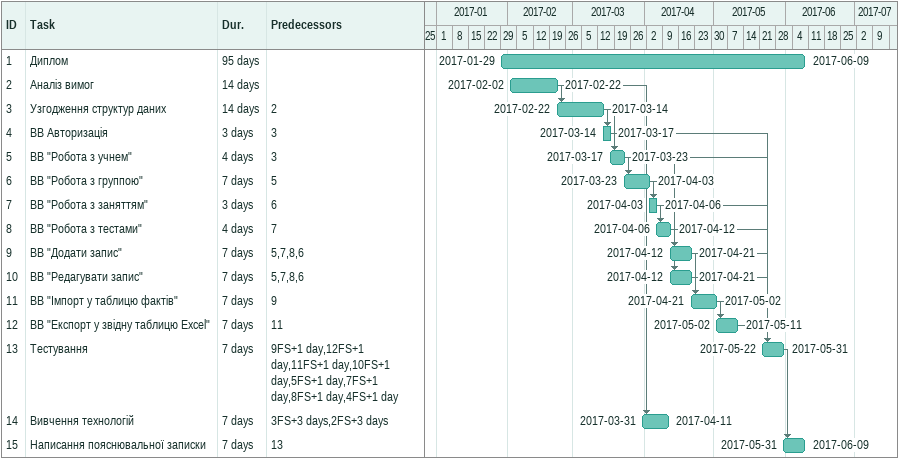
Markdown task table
| ID | Task | Duration | Start | Finish | Predecessors |
|---|---|---|---|---|---|
| 1 | Диплом | 95d | 2017-01-29 | 2017-06-09 |  |
| 2 | Аналіз вимог | 14d | 2017-02-02 | 2017-02-22 |  |
| 3 | Узгодження структур даних | 14d | 2017-02-22 | 2017-03-14 | 2 |
| 4 | ВВ Авторизація | 3d | 2017-03-14 | 2017-03-17 | 3 |
| 5 | ВВ "Робота з учнем" | 4d | 2017-03-17 | 2017-03-23 | 3 |
| 6 | ВВ "Робота з группою" | 7d | 2017-03-23 | 2017-04-03 | 5 |
| 7 | ВВ "Робота з заняттям" | 3d | 2017-04-03 | 2017-04-06 | 6 |
| 8 | ВВ "Робота з тестами" | 4d | 2017-04-06 | 2017-04-12 | 7 |
| 9 | ВВ "Додати запис" | 7d | 2017-04-12 | 2017-04-21 | 5, 7, 8, 6 |
| 10 | ВВ "Редагувати запис" | 7d | 2017-04-12 | 2017-04-21 | 5, 7, 8, 6 |
| 11 | ВВ "Імпорт у таблицю фактів" | 7d | 2017-04-21 | 2017-05-02 | 9 |
| 12 | ВВ "Експорт у звідну таблицю Excel" | 7d | 2017-05-02 | 2017-05-11 | 11 |
| 13 | Тестування | 7d | 2017-05-22 | 2017-05-31 | 9FS+1d, 12FS+1d, 11FS+1d, 10FS+1d, 5FS+1d, 7FS+1d, 8FS+1d, 4FS+1d |
| 14 | Вивчення технологій | 7d | 2017-03-31 | 2017-04-11 | 3FS+3d, 2FS+3d |
| 15 | Написання пояснювальної записки | 7d | 2017-05-31 | 2017-06-09 | 13 |
